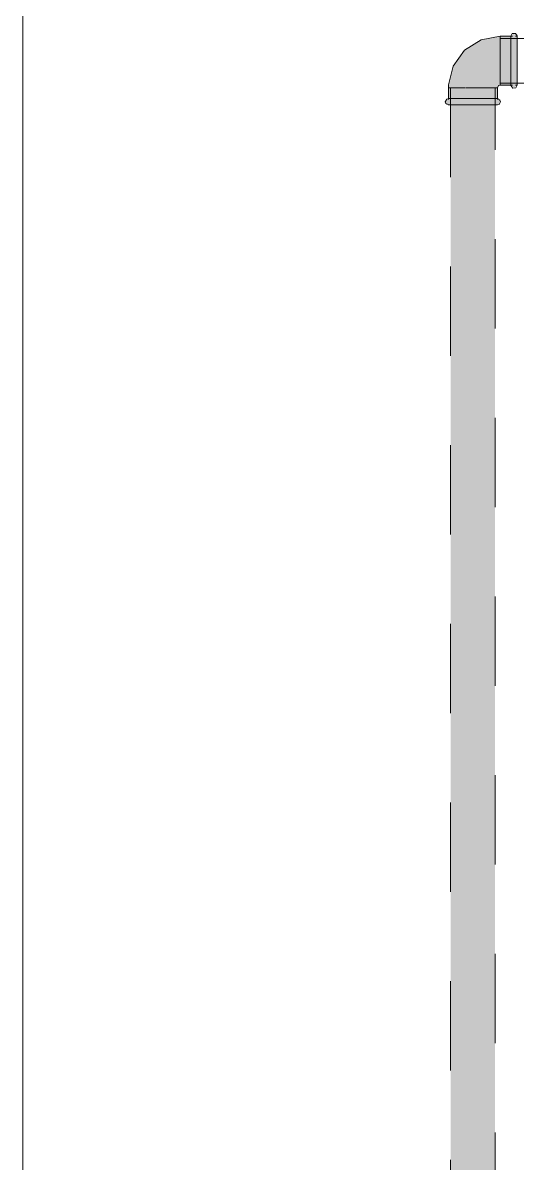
# Model space of a CAD drawing. Header units: metres. Extents: x 5 to 242, y -3 to 162.
# Drawn here: x 16.883 to 17.436, y 116.53 to 117.807 of the extents above; entities that cross this region are included whole.
import ezdxf

# ---------------------------------------------------------------- set-up
doc = ezdxf.new("R2010")
doc.units = ezdxf.units.M
doc.linetypes.add('Aligning Line', pattern=[0.012, 0.006, -0.006])
doc.layers.add('1053_ARQ_BASE_MATADOURO_dwg', color=7, linetype='Continuous', lineweight=5, true_color=0x767676)
doc.layers.add('P-PIPE', color=7, linetype='Continuous', lineweight=5)

# ---------------------------------------------------------------- blocks, each defined once
blk = doc.blocks.new('AÇO_Cotovelo 90 45 - AÇO_Cotovelo 90 45-V1-CURRAL BOVINO')
at = {"layer": 'P-PIPE', "true_color": 0x7f7f7f}
for points in [[(0.018, 0.0495), (-0.0288, 0.0488), (-0.0294, 0.0483), (-0.0309, 0.046), (0.0309, 0.046), (0.0288, 0.0488), (0.0253, 0.0495), (0.0211, 0.0493)], [(0.0292, 0.046), (-0.0309, 0.046), (-0.0288, 0.0432), (-0.0253, 0.0425), (-0.0173, 0.0425), (0.025, 0.0428), (0.0255, 0.0425), (0.0277, 0.0428), (0.0294, 0.0437), (0.0309, 0.046)], [(0.0274, 0.0495), (0.0288, 0.0488), (0.0274, 0.0495)], [(-0.046, 0.0309), (-0.0495, 0.0274), (-0.0495, -0.0274), (-0.0453, -0.0302), (-0.0425, -0.0268), (-0.0425, 0.0274), (-0.046, 0.0302)], [(-0.0304, 0.0274), (-0.0425, 0.0274), (-0.0425, -0.0274), (-0.0304, -0.0274), (-0.0304, 0.0265)], [(-0.0078, 0.0304), (-0.0274, 0.0304), (-0.0279, 0.0279), (-0.0304, 0.0274), (-0.0304, -0.0274), (-0.007, -0.0222), (0.0108, -0.01), (0.0231, 0.0086), (0.0265, 0.0257), (0.0274, 0.0304), (-0.0071, 0.0304)]]:
    blk.add_hatch(color=8, dxfattribs=at).paths.add_polyline_path(points)
h = blk.add_hatch(color=8, dxfattribs=at)
h.paths.add_polyline_path([(0.018, 0.0495), (0.0265, 0.0495), (0.0211, 0.0495)])
h.paths.add_polyline_path([(0.0217, 0.0428), (0.0125, 0.0425), (-0.0274, 0.0425), (-0.0274, 0.0304), (0.025, 0.0304), (0.0245, 0.0426), (0.0219, 0.0427)])
h.paths.add_polyline_path([(0.0274, 0.0427), (0.0253, 0.0425), (0.025, 0.0425), (0.0255, 0.0304), (0.0274, 0.0304), (0.0274, 0.0425)])
at = {"layer": 'P-PIPE'}
for p, q in [((-0.0274, 0.0425), (-0.0286, 0.0432)), ((-0.0274, 0.0436), (-0.0274, 0.0304)), ((-0.0187, 0.0495), (-0.0265, 0.0495)), ((0.0099, 0.0495), (-0.0145, 0.0495)), ((0.0265, 0.0495), (0.0187, 0.0495)), ((0.0274, 0.0495), (0.0286, 0.0488)), ((0.0274, 0.0304), (0.0274, 0.0436)), ((-0.0478, 0.0274), (-0.0495, 0.0274)), ((-0.0495, -0.0274), (-0.0495, 0.0274)), ((-0.0304, 0.0274), (-0.0442, 0.0274)), ((-0.0304, 0.0274), (-0.0304, 0.0223)), ((-0.0223, 0.0304), (-0.0274, 0.0304)), ((-0.0222, 0.0304), (-0.0217, 0.0304)), ((-0.0085, 0.0304), (-0.0217, 0.0304)), ((-0.0085, 0.0304), (-0.0078, 0.0304)), ((0.0081, 0.0304), (-0.0078, 0.0304)), ((0.0216, 0.0304), (0.0085, 0.0304)), ((0.0216, 0.0304), (0.0222, 0.0304)), ((0.0274, 0.0304), (0.0223, 0.0304)), ((-0.0304, 0.0222), (-0.0304, 0.0217)), ((-0.0304, 0.0217), (-0.0304, 0.0085)), ((-0.0304, 0.0081), (-0.0304, -0.0081)), ((-0.0304, -0.0085), (-0.0304, -0.0217)), ((-0.0304, -0.0217), (-0.0304, -0.0222)), ((-0.0304, -0.0223), (-0.0304, -0.0274)), ((-0.0495, -0.0274), (-0.0478, -0.0274)), ((-0.0442, -0.0274), (-0.0304, -0.0274))]:
    blk.add_line(p, q, dxfattribs=at)
at = {"layer": 'P-PIPE', "flags": 128}
for points in [[(-0.0309, 0.046), (-0.0293, 0.0489), (-0.0274, 0.0495)], [(-0.0291, 0.0434), (-0.0303, 0.0441), (-0.0309, 0.046)], [(0.0274, 0.0495), (0.0234, 0.0495), (0.0125, 0.0495), (-0.0021, 0.0495), (-0.0161, 0.0495), (-0.0253, 0.0495), (-0.0274, 0.0495)], [(-0.0274, 0.0425), (-0.0234, 0.0425), (-0.0125, 0.0425), (0.0021, 0.0425), (0.0161, 0.0425), (0.0253, 0.0425), (0.0274, 0.0425)], [(0.0309, 0.046), (0.0293, 0.0431), (0.0274, 0.0425)], [(0.0291, 0.0486), (0.0303, 0.0479), (0.0309, 0.046)], [(-0.0495, 0.0274), (-0.0479, 0.0303), (-0.0445, 0.0306), (-0.0425, 0.0279), (-0.0425, 0.0274)], [(-0.0495, 0.0274), (-0.0495, 0.0234), (-0.0495, 0.0125), (-0.0495, -0.0021), (-0.0495, -0.0161), (-0.0495, -0.0253), (-0.0495, -0.0274)], [(-0.0425, -0.0274), (-0.0425, -0.0234), (-0.0425, -0.0125), (-0.0425, 0.0021), (-0.0425, 0.0161), (-0.0425, 0.0253), (-0.0425, 0.0274)], [(-0.0304, -0.0274), (-0.0091, -0.0233), (0.0093, -0.0116), (0.022, 0.006), (0.0273, 0.027), (0.0274, 0.0304)], [(-0.0274, 0.0304), (-0.0288, 0.0279), (-0.0304, 0.0274)], [(-0.0425, -0.0274), (-0.0441, -0.0303), (-0.0475, -0.0306), (-0.0495, -0.0279), (-0.0495, -0.0274)]]:
    blk.add_lwpolyline(points, dxfattribs=at)
blk = doc.blocks.new('1053_ARQ_BASE_MATADOURO_dwg_arq geral tgov-4039641-CURRAL BOVINO')
at = {"color": 253, "lineweight": 5, "true_color": 0xaaaaaa, "flags": 128}
blk.add_lwpolyline([(-3.1704, 14.4282), (-3.1704, 20.1582), (-12.4204, 20.1582), (-12.4204, 34.8483), (-12.4204, 34.9983), (5.3461, 34.9983), (5.3461, 26.6282)], dxfattribs=at)
blk = doc.blocks.new('1053_ARQ_BASE_MATADOURO_dwg-3625622-CURRAL BOVINO')
blk.add_blockref('1053_ARQ_BASE_MATADOURO_dwg_arq geral tgov-4039641-CURRAL BOVINO', (130.2098, 83.186))

msp = doc.modelspace()

# ---------------------------------------------------------------- hatches: boundary and pattern name
at = {"layer": 'P-PIPE', "true_color": 0xc0c0c0}
msp.add_hatch(color=9, dxfattribs=at).paths.add_polyline_path([(17.3616, 107.0642), (17.3866, 107.0642), (17.3866, 107.4642), (17.3797, 107.4642), (17.3802, 109.5642), (17.3866, 109.5642), (17.3866, 117.7147), (17.3616, 117.7145), (17.3616, 107.0719)])
h = msp.add_hatch(color=9, dxfattribs=at)
h.paths.add_polyline_path([(17.3936, 107.0642), (17.4116, 107.0642), (17.4116, 107.4642), (17.3866, 107.4642), (17.3866, 107.0642), (17.3931, 107.0642)])
h.paths.add_polyline_path([(17.3881, 109.5642), (17.4116, 109.5642), (17.4114, 117.7147), (17.3866, 117.7147), (17.3866, 109.5642)])

# ---------------------------------------------------------------- linework, layer by layer
at = {"layer": 'P-PIPE', "linetype": 'Aligning Line', "lineweight": 15}
for p, q in [((17.8866, 117.7892), (17.417, 117.7892)), ((17.417, 117.7392), (17.8866, 117.7392)), ((17.3616, 117.7338), (17.3616, 107.0642)), ((17.4116, 107.0642), (17.4116, 117.7338))]:
    msp.add_line(p, q, dxfattribs=at)

# ---------------------------------------------------------------- block references
at = {"layer": '1053_ARQ_BASE_MATADOURO_dwg', "color": 253, "true_color": 0xaaaaaa}
msp.add_blockref('1053_ARQ_BASE_MATADOURO_dwg-3625622-CURRAL BOVINO', (-100.9065, 0), dxfattribs=at)
at = {"layer": 'P-PIPE', "rotation": 180}
msp.add_blockref('AÇO_Cotovelo 90 45 - AÇO_Cotovelo 90 45-V1-CURRAL BOVINO', (17.3866, 117.7642), dxfattribs=at)

doc.saveas('drawing.dxf')
